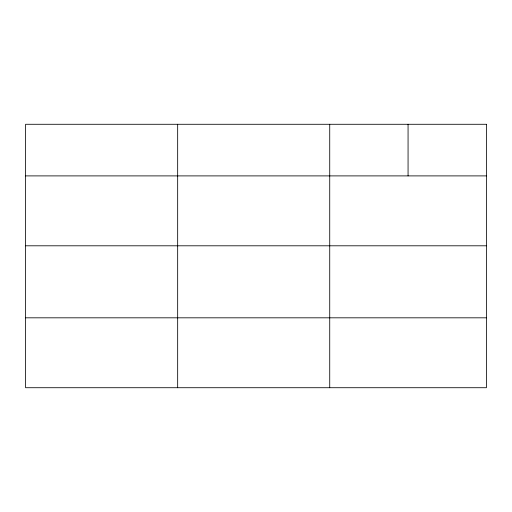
<?xml version="1.0" encoding="UTF-8"?>
<svg xmlns="http://www.w3.org/2000/svg" width="512" height="512" viewBox="0 0 512 512"><rect width="100%" height="100%" fill="white"/><g stroke="black" fill="none" stroke-linecap="round" stroke-linejoin="round"><path stroke-width="0.77" d="M25.6 175.898L486.4 175.898M25.6 245.798L486.4 245.798M25.6 317.818L486.4 317.818M408.064 124.282L408.064 175.898M329.728 124.282L329.728 387.718M177.664 124.282L177.664 387.718M486.4 124.282L25.6 124.282L25.6 387.718L486.4 387.718L486.4 124.282"/></g></svg>
